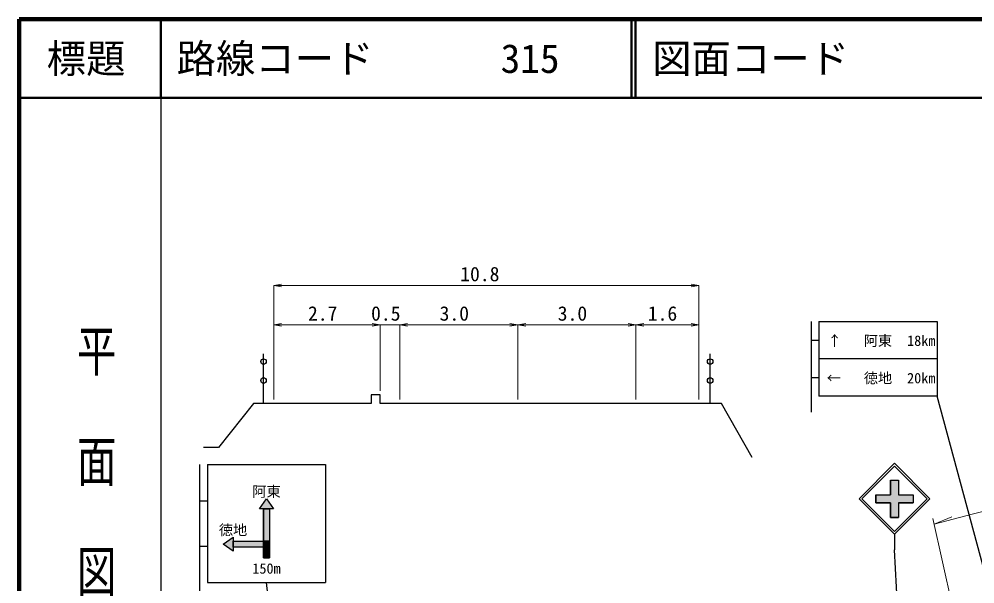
# Model space of a CAD drawing. Units: millimetres at full size, sheet at 1:1000, with parts at other scales. Extents: x 40000 to 680000, y 20000 to 380000.
# Drawn here: x 40000 to 161360, y 308312 to 380000 of the extents above; entities that cross this region are included whole.
import ezdxf
from ezdxf.enums import TextEntityAlignment as Align

# ---------------------------------------------------------------- set-up
doc = ezdxf.new("R2010")
doc.units = ezdxf.units.MM
doc.header["$LTSCALE"] = 1000
for name, color, linetype, lineweight in [('M-BGD', 7, 'Continuous', 25), ('M-STR-HTXT', 7, 'Continuous', 13), ('M-STR-STRC', 7, 'Continuous', 25), ('M-TTL', 2, 'Continuous', 140), ('M-TTL-BAND', 7, 'Continuous', 25), ('M-TTL-LINE', 7, 'Continuous', 50)]:
    doc.layers.add(name, color=color, linetype=linetype, lineweight=lineweight)
doc.layers.add('M-TTL-TXT', color=7, linetype='Continuous')
doc.styles.add('@ＭＳ ゴシック', font='')
doc.styles.add('ＭＳ ゴシック', font='')
doc.styles.get('@ＭＳ ゴシック').set_extended_font_data('@MS Gothic')
doc.styles.get('ＭＳ ゴシック').set_extended_font_data('MS Gothic')

# ---------------------------------------------------------------- blocks, each defined once
blk = doc.blocks.new('open_arrow')
at = {"color": 0, "linetype": 'Continuous', "lineweight": -2}
blk.add_lwpolyline([(7.5, 1.25), (0, 0), (7.5, -1.25)], dxfattribs=at)

msp = doc.modelspace()

# ---------------------------------------------------------------- hatches: boundary and pattern name
at = {"layer": 'M-STR-STRC'}
for points in [[(150660, 318615), (150660, 316755), (151660, 316755), (151660, 318615), (153520, 318615), (153520, 319615), (151661, 319615), (151661, 321475), (150661, 321475), (150661, 319615), (148800, 319615), (148800, 318615)], [(71790, 317856), (72290, 317856), (71415, 319106), (70540, 317856), (71040, 317856)], [(71790, 317856), (71040, 317856), (71040, 313731), (71790, 313731)], [(67165, 313731), (67165, 314231), (65915, 313356), (67165, 312481), (67165, 312981)], [(71040, 313731), (67165, 313731), (67165, 312981), (71040, 312981)], [(71790, 313731), (71040, 313731), (71040, 312981), (71790, 312981)], [(71040, 311606), (71790, 311606), (71790, 312981), (71040, 312981)]]:
    msp.add_hatch(color=256, dxfattribs=at).paths.add_polyline_path(points)

# ---------------------------------------------------------------- linework, layer by layer
at = {"layer": 'M-BGD'}
for p, q in [((71039, 331203), (71039, 337523)), ((127752, 331203), (127752, 337523))]:
    msp.add_line(p, q, dxfattribs=at)
msp.add_lwpolyline([(133092, 324337), (129176, 331203), (85828, 331203), (85828, 332307), (84709, 332307), (84709, 331203), (69751, 331203), (65301, 325632), (63411, 325632)], dxfattribs=at)
for centre in [(71039, 336534), (127752, 336534), (71039, 334125), (127752, 334125)]:
    msp.add_circle(centre, 350, dxfattribs=at)
at = {"layer": 'M-STR-HTXT'}
for p, q in [((72328, 331703), (72328, 346204)), ((72328, 346203), (126328, 346203)), ((126328, 331703), (126328, 346204)), ((85828, 341203), (72328, 341203)), ((90328, 341203), (83828, 341203)), ((85828, 332807), (85828, 341204)), ((88328, 331703), (88328, 341204)), ((103328, 341203), (88328, 341203)), ((103328, 331703), (103328, 341204)), ((118328, 341203), (103328, 341203)), ((118328, 331703), (118328, 341204)), ((126328, 341203), (118328, 341203)), ((156181, 315892), (158448, 316835)), ((161151, 293679), (156022, 316601))]:
    msp.add_line(p, q, dxfattribs=at)
msp.add_lwpolyline([(156181, 315892), (161001, 317146), (213600, 330553)], dxfattribs=at)
at = {"layer": 'M-STR-STRC'}
for p, q in [((140554, 341627), (140554, 330127)), ((141554, 341627), (141554, 332127)), ((141554, 341627), (156554, 341627)), ((156554, 341627), (156554, 332127)), ((140554, 339252), (141554, 339252)), ((156554, 336877), (141554, 336877)), ((140554, 334502), (141554, 334502)), ((156554, 332127), (141554, 332127)), ((168648, 287590), (156554, 332127)), ((62915, 323471), (62915, 306471)), ((63915, 323471), (78915, 323471)), ((63915, 323471), (63915, 308471)), ((78915, 323471), (78915, 308471)), ((146660, 319115), (151160, 323615)), ((147013, 319115), (151160, 323262)), ((155660, 319115), (151160, 323615)), ((155306, 319115), (151160, 323262)), ((150661, 321475), (151661, 321475)), ((150661, 321475), (150661, 319615)), ((151661, 321475), (151661, 319615)), ((148800, 319615), (150661, 319615)), ((148800, 319615), (148800, 318615)), ((151661, 319615), (153520, 319615)), ((153520, 319615), (153520, 318615)), ((62915, 318846), (63915, 318846)), ((70540, 317856), (71415, 319106)), ((71415, 319106), (72290, 317856)), ((146660, 319115), (151160, 314615)), ((147013, 319115), (151160, 314968)), ((148800, 318615), (150660, 318615)), ((150660, 318615), (150660, 316755)), ((151160, 314968), (155306, 319115)), ((151160, 314615), (155660, 319115)), ((151660, 318615), (151660, 316755)), ((151660, 318615), (153520, 318615)), ((72290, 317856), (70540, 317856)), ((71040, 317856), (71040, 311606)), ((71790, 317856), (71790, 311606)), ((150660, 316755), (151660, 316755)), ((151160, 314615), (151160, 312615)), ((65915, 313356), (67165, 314231)), ((67165, 312481), (65915, 313356)), ((67165, 314231), (67165, 312481)), ((62915, 313096), (63915, 313096)), ((152719, 283468), (151160, 312615)), ((71040, 311606), (71790, 311606)), ((63915, 308471), (78915, 308471)), ((76978, 261451), (71415, 308471))]:
    msp.add_line(p, q, dxfattribs=at)
for points in [[(148800, 319615), (150661, 319615), (150661, 321475), (151661, 321475), (151661, 319615), (153520, 319615), (153520, 318615), (151660, 318615), (151660, 316755), (150660, 316755), (150660, 318615), (148800, 318615)], [(71415, 319106), (72290, 317856), (70540, 317856)], [(71040, 317856), (71790, 317856), (71790, 313731), (71040, 313731)], [(67165, 314231), (67165, 312481), (65915, 313356)], [(67165, 313731), (71040, 313731), (71040, 312981), (67165, 312981)], [(71040, 313731), (71790, 313731), (71790, 312981), (71040, 312981)], [(71040, 312981), (71790, 312981), (71790, 311606), (71040, 311606)]]:
    msp.add_lwpolyline(points, close=True, dxfattribs=at)
at = {"layer": 'M-TTL'}
for p, q in [((40000, 380000), (40000, 20000)), ((680000, 380000), (40000, 380000))]:
    msp.add_line(p, q, dxfattribs=at)
at = {"layer": 'M-TTL-BAND'}
msp.add_line((58000, 370000), (58000, 20000), dxfattribs=at)
at = {"layer": 'M-TTL-LINE'}
for p, q in [((58000, 380000), (58000, 370000)), ((117750, 380000), (117750, 370000)), ((118250, 380000), (118250, 370000)), ((40000, 370000), (680000, 370000))]:
    msp.add_line(p, q, dxfattribs=at)

# ---------------------------------------------------------------- block references
at = {"layer": 'M-STR-HTXT', "xscale": 133, "yscale": 133}
for p in [(72328, 346203), (72328, 341203), (88328, 341203), (88328, 341203), (103328, 341203), (118328, 341203)]:
    msp.add_blockref('open_arrow', p, dxfattribs=at)
at = {"layer": 'M-STR-HTXT', "xscale": 133, "yscale": 133, "rotation": 180}
for p in [(126328, 346203), (85828, 341203), (85828, 341203), (103328, 341203), (118328, 341203), (126328, 341203)]:
    msp.add_blockref('open_arrow', p, dxfattribs=at)

# ---------------------------------------------------------------- texts
at = {"layer": 'M-STR-HTXT', "style": 'ＭＳ ゴシック'}
for s, p in [('10.8', (98501, 347640)), ('2.7', (78548, 342640)), ('0.5', (86560, 342640)), ('3.0', (95259, 342640)), ('3.0', (110259, 342640)), ('1.6', (121696, 342640))]:
    msp.add_text(s, height=1833, dxfattribs=at).set_placement(p, align=Align.MIDDLE_CENTER)
at = {"layer": 'M-STR-STRC', "style": 'ＭＳ ゴシック'}
for s, p in [('↑', (142654, 338127)), ('阿東', (147254, 338127)), ('18km', (152754, 338127)), ('徳地', (147254, 333377)), ('20km', (152754, 333377)), ('阿東', (69615, 318981)), ('徳地', (65365, 314106)), ('150m', (69615, 309211))]:
    msp.add_text(s, height=1320, dxfattribs=at).set_placement(p, align=Align.BOTTOM_LEFT)
msp.add_text('→', height=1320, rotation=180, dxfattribs=at).set_placement((144337, 335534), align=Align.BOTTOM_LEFT)
at = {"layer": 'M-TTL-BAND', "style": '@ＭＳ ゴシック', "width": 1.4}
msp.add_text('平  面  図', height=3666, rotation=270, dxfattribs=at).set_placement((49777, 306475), align=Align.MIDDLE_RIGHT)
at = {"layer": 'M-TTL-TXT', "style": 'ＭＳ ゴシック'}
msp.add_text('標題', height=3666, dxfattribs=at).set_placement((48500, 375000), align=Align.MIDDLE_CENTER)
for s, p in [('路線コード', (60000, 375000)), ('315', (101142, 375000)), ('図面コード', (120380, 375000))]:
    msp.add_text(s, height=3666, dxfattribs=at).set_placement(p, align=Align.MIDDLE_LEFT)

doc.saveas('drawing.dxf')
